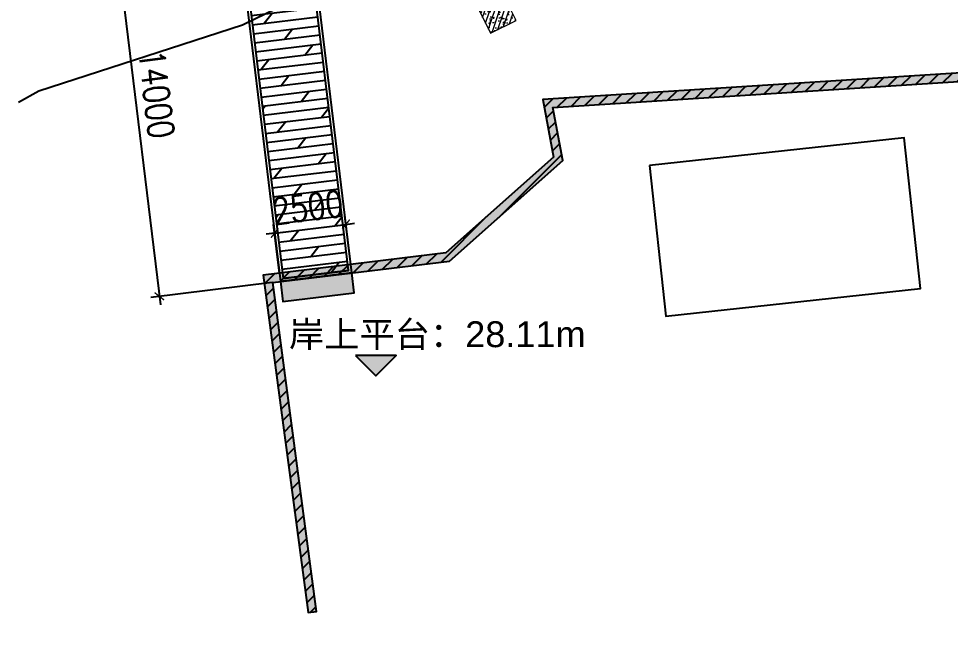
# Model space of a CAD drawing. Header units: millimetres. Extents: x 11827 to 862553, y 15071 to 134256.
# Drawn here: x 132247 to 164695, y 47654 to 69229 of the extents above; entities that cross this region are included whole.
import ezdxf

# ---------------------------------------------------------------- set-up
doc = ezdxf.new("R2010")
doc.units = ezdxf.units.MM
doc.layers.add('抱桩器', color=255, linetype='Continuous')
doc.layers.add('结构', color=52, linetype='Continuous', lineweight=18)
doc.styles.add('HZTXT', font='txtw.shx', dxfattribs={"width": 0.8, "bigfont": 'hztxtw.shx'})
doc.styles.get("Standard").update_dxf_attribs({"font": 'arial.ttf'})
doc.dimstyles.new('DIM-300', dxfattribs={"dimscale": 300, "dimtxt": 3, "dimasz": 1, "dimexe": 1, "dimexo": 1, "dimgap": 1, "dimtad": 1, "dimdec": 0, "dimdsep": 46, "dimtxsty": 'HZTXT', "dimblk": 'ARCHTICK', "dimcen": 0, "dimdle": 1, "dimclrd": 9, "dimclre": 9, "dimclrt": 2, "dimadec": 1, "dimazin": 0, "dimtfac": 1, "dimtdec": 0, "dimtix": 1, "dimtmove": 2, "dimatfit": 3, "dimldrblk": 'ARCHTICK', "dimfxl": 10, "dimtolj": 1, "dimtzin": 0, "dimarcsym": 1})

# ---------------------------------------------------------------- blocks, each defined once
blk = doc.blocks.new('thwerg')
at = {"linetype": 'Continuous'}
h = blk.add_hatch(dxfattribs=at)
h.set_pattern_fill('AR-CONC', color=252, scale=5)
h.paths.add_polyline_path([(125890, -32795), (125541, -30956), (144375, -29749), (144792, -28301), (167849, -30703), (167718, -32134), (177330, -33007), (175981, -40288), (177064, -40496), (176008, -49398), (176306, -49434), (177395, -40254), (176330, -40050), (177685, -32738), (168044, -31863), (168175, -30435), (144574, -27977), (144145, -29463), (125184, -30678), (125563, -32683), (121810, -36014), (115445, -36787), (117010, -48533), (117307, -48493), (115782, -37048), (121939, -36301)])
h = blk.add_hatch(dxfattribs=at)
h.set_pattern_fill('ANSI31', color=252, scale=100)
h.paths.add_polyline_path([(144375, -29749), (144792, -28301), (167849, -30703), (167718, -32134), (177330, -33007), (175981, -40288), (177064, -40496), (176008, -49398), (176306, -49434), (177395, -40254), (176330, -40050), (177685, -32738), (168044, -31863), (168175, -30435), (144574, -27977), (144145, -29463), (125184, -30678), (125563, -32683), (121810, -36014), (115445, -36787), (117010, -48533), (117307, -48493), (115782, -37048), (121939, -36301), (125890, -32795), (125541, -30956)])
at = {"color": 252, "linetype": 'Continuous', "flags": 128}
for points, elevation in [([(106933, -30769), (107635, -30369), (114725, -28078), (119240, -25868), (122867, -24992), (126369, -24863), (131244, -25695), (140044, -24946), (146723, -24787), (160192, -25793), (172447, -28232), (182746, -30446)], -32017), ([(144145, -29463), (125184, -30678), (125563, -32683), (121810, -36014), (115445, -36787), (117010, -48533), (117307, -48493), (115782, -37048), (121939, -36301), (125890, -32795), (125541, -30956), (144375, -29749)], -2496)]:
    blk.add_lwpolyline(points, dxfattribs=dict(at, elevation=elevation))
at = {"color": 252, "linetype": 'Continuous', "elevation": -32017, "flags": 128}
blk.add_lwpolyline([(128902, -32969), (129469, -38215), (138338, -37256), (137771, -32010), (128902, -32969)], close=True, dxfattribs=at)
blk = doc.blocks.new('GW-2.5x15m')
h = blk.add_hatch()
h.set_pattern_fill('DOLMIT', color=252, scale=50, angle=89.9991)
h.set_pattern_definition([(89.999106, (-806344.56, -2433484.9), (-317.5, 0.004954), []), (134.999106, (-806344.6, -2433484.9), (-635.00947, -634.98966), [449.0128, -898.0256])])
edge = h.paths.add_edge_path()
edge.add_line((134432, 62749), (120632, 62749))
edge.add_line((120632, 62749), (120632, 60449))
edge.add_line((119632, 60449), (134432, 60449))
edge.add_line((134432, 60449), (134432, 62749))
h = blk.add_hatch()
h.set_pattern_fill('DOTS', color=256, scale=50)
h.paths.add_polyline_path([(120532, 62849), (119832, 62849), (119832, 60349), (120532, 60349)])
h.paths.add_polyline_path([(135232, 62849), (134532, 62849), (134532, 60349), (135232, 60349)])
at = {"color": 1}
for points in [[(120532, 62849), (120532, 60349), (119832, 60349), (119832, 62849)], [(134532, 62849), (134532, 60349), (135232, 60349), (135232, 62849)]]:
    blk.add_lwpolyline(points, close=True, dxfattribs=at)
at = {"layer": '抱桩器', "color": 1}
for points in [[(120532, 60349), (134532, 60349), (134532, 62849), (120532, 62849)], [(120632, 60449), (134432, 60449), (134432, 62749), (120632, 62749)]]:
    blk.add_lwpolyline(points, close=True, dxfattribs=at)
blk = doc.blocks.new('_ArchTick')
at = {"color": 0, "linetype": 'ByBlock', "lineweight": 100, "const_width": 0.15}
blk.add_lwpolyline([(-0.5, -0.5), (0.5, 0.5)], dxfattribs=at)
blk = doc.blocks.new('*D139')
at = {"color": 9, "lineweight": -2, "transparency": 16777216}
for p, q in [((139385, 73935), (135165, 73423)), ((135427, 73757), (137185, 59263)), ((141071, 60037), (136851, 59525))]:
    blk.add_line(p, q, dxfattribs=at)
at = {"layer": 'Defpoints', "color": 0, "transparency": 16777216}
for p in [(139683, 73971, 29521), (141369, 60073, 29521), (137149, 59561)]:
    blk.add_point(p, dxfattribs=at)
at = {"color": 9, "lineweight": -2, "transparency": 16777216, "xscale": 300, "yscale": 300, "zscale": 300}
for p, rotation in [((135463, 73459), 96.9173732974758), ((137149, 59561), 276.9173732974758)]:
    blk.add_blockref('_ArchTick', p, dxfattribs=dict(at, rotation=rotation))
at = {"color": 2, "transparency": 16777216, "insert": (137050, 66600), "char_height": 900, "attachment_point": 5, "rotation": 276.9174, "style": 'HZTXT'}
blk.add_mtext('\\A1;14000', dxfattribs=at)
blk = doc.blocks.new('*D140')
at = {"color": 9, "lineweight": -2, "transparency": 16777216}
for p, q in [((143815, 60672), (143610, 62364)), ((141333, 60371), (141128, 62063)), ((141164, 61765), (143646, 62066)), ((143646, 62066), (143944, 62103)), ((141164, 61765), (140866, 61729))]:
    blk.add_line(p, q, dxfattribs=at)
at = {"layer": 'Defpoints', "color": 0, "transparency": 16777216}
for p in [(143646, 62066), (143851, 60374, 29521), (141369, 60073, 29521)]:
    blk.add_point(p, dxfattribs=at)
at = {"color": 9, "lineweight": -2, "transparency": 16777216, "xscale": 300, "yscale": 300, "zscale": 300}
for p, rotation in [((143646, 62066), 186.9173732974741), ((141164, 61765), 6.917373297474123)]:
    blk.add_blockref('_ArchTick', p, dxfattribs=dict(at, rotation=rotation))
at = {"color": 2, "transparency": 16777216, "insert": (142315, 62660), "char_height": 900, "attachment_point": 5, "rotation": 6.9174, "style": 'HZTXT'}
blk.add_mtext('\\A1;2500', dxfattribs=at)
blk = doc.blocks.new('*U1496')
at = {"layer": '结构'}
h = blk.add_hatch(dxfattribs=at)
h.set_pattern_fill('ANSI31', color=256, scale=50)
h.set_pattern_definition([(45, (-68008.16, -15146.68), (-112.2532, 112.2532), [])])
h.paths.add_polyline_path([(500, 500), (-500, 500), (-500, -500), (500, -500)])
h = blk.add_hatch(dxfattribs=at)
h.set_pattern_fill('AR-CONC', color=256, scale=2.5)
h.set_pattern_definition([(50, (-68008.16, -15146.68), (455.4617, -39.8477), [47.625, -523.875]), (355, (-68008.16, -15146.7), (-88.1086, 477.642), [38.1, -419.1015]), (100.45144, (-67970.2, -15150), (367.353, 437.7944), [40.475, -445.2256]), (46.1842, (-68008.16, -15019.7), (677.6976, -105.106), [71.4375, -785.8125]), (96.6356, (-67951.7, -15028.44), (593.5103, 618.5653), [60.7126, -667.839]), (351.1842, (-68008.16, -15019.7), (593.51, 618.565), [57.15, -628.649]), (21, (-67944.66, -15051.43), (379.036, -255.663), [47.625, -523.875]), (326, (-67944.66, -15051.43), (154.505, 460.47), [38.1, -419.1]), (71.45144, (-67913.07, -15072.74), (533.541, 204.807), [40.475, -445.2248]), (37.5, (-68008.16, -15146.68), (7.7215, 211.3876), [0, -414.02, 0, -425.45, 0, -420.6875]), (7.5, (-68008.16, -15146.68), (167.04916, 250.45144), [0, -242.57, 0, -404.495, 0, -160.3375]), (327.5, (-68149.76, -15146.68), (338.9765, -14.32186), [0, -158.75, 0, -495.3, 0, -657.225]), (317.5, (-68213.26, -15146.68), (370.323, 63.5662), [0, -206.375, 0, -328.93, 0, -466.725])])
h.paths.add_polyline_path([(500, 500), (-500, 500), (-500, -500), (500, -500)])
blk.add_lwpolyline([(-500, 500), (-500, -500), (500, -500), (500, 500), (-500, 500)], dxfattribs=at)
blk = doc.blocks.new('*U1497')
at = {"color": 0, "linetype": 'ByBlock', "lineweight": -2, "transparency": 16777216}
blk.add_blockref('*U1496', (0, 0), dxfattribs=at)

msp = doc.modelspace()

# ---------------------------------------------------------------- hatches: boundary and pattern name
h = msp.add_hatch(color=256)
h.dxf.hatch_style = 1
h.paths.add_polyline_path([(144681.93, 56797.63), (143974.82, 57504.73), (145389.04, 57504.73)])

# ---------------------------------------------------------------- linework, layer by layer
msp.add_lwpolyline([(143974.82, 57504.73), (144681.93, 56797.63), (145389.04, 57504.73), (143974.82, 57504.73)])

# ---------------------------------------------------------------- block references
for name, p, rotation in [('GW-2.5x15m', (65256.63, 186357.06, 29521), 276.917373297474), ('*U1497', (148902.67, 69392.62, 29521), 26.29602193463334)]:
    msp.add_blockref(name, p, dxfattribs=dict(rotation=rotation))
msp.add_blockref('thwerg', (25314.3, 97087.72, 32017))

# ---------------------------------------------------------------- texts
msp.add_text('岸上平台：28.11m', height=900).set_placement((141661.16, 57791.47))

# ---------------------------------------------------------------- dimensions: what is measured, and where the dimension line sits
for p1, p2, distance, picture, middle in [((139683.16, 73970.99, 29521), (141369.29, 60072.87, 29521), -4251.37, '*D139', (137050.35, 66600.24)), ((141369.29, 60072.87, 29521), (143851.04, 60373.96, 29521), 1704.91, '*D140', (142314.5, 62660.45))]:
    dim = msp.add_aligned_dim(p1=p1, p2=p2, distance=distance, dimstyle='DIM-300')
    dim.commit()
    dim.dimension.update_dxf_attribs({"geometry": picture, "text_midpoint": middle})

doc.saveas('drawing.dxf')
